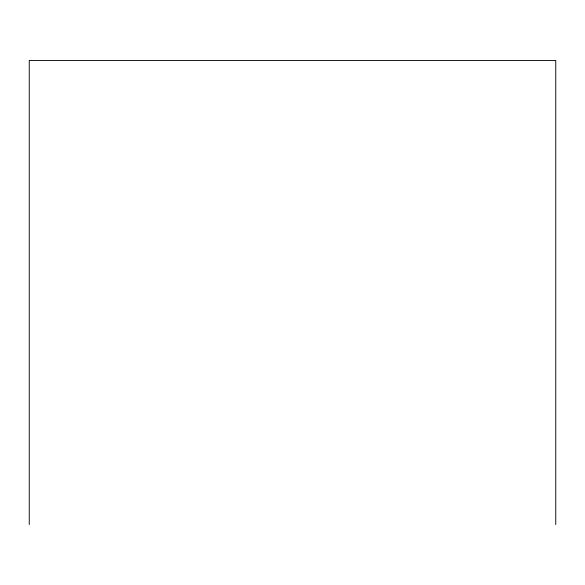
<?xml version="1.0" encoding="UTF-8"?>
<svg xmlns="http://www.w3.org/2000/svg" width="585" height="585" viewBox="0 0 585 585"><rect width="100%" height="100%" fill="white"/><g stroke="black" fill="none" stroke-linecap="round" stroke-linejoin="round"><path stroke-width="0.88" d="M555.75 524.562L555.75 60.438L29.25 60.438L29.25 524.562"/></g></svg>
